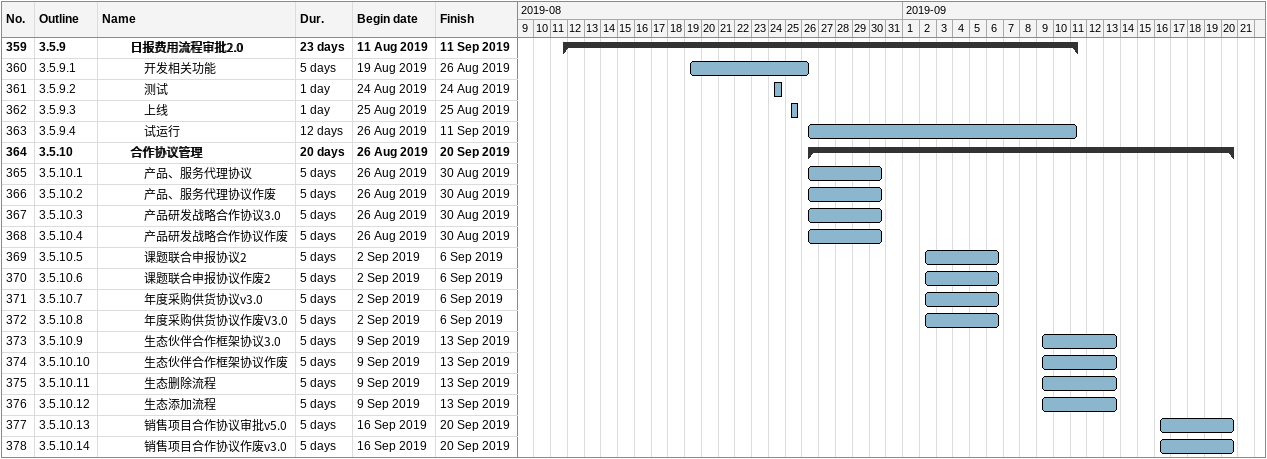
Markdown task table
| ID | WBS | Task | Duration | Start | Finish |
|---|---|---|---|---|---|
| 359 | 3.5.9 | **日报费用流程审批2.0** | 23d | 2019-08-11 | 2019-09-11 |
| 360 | 3.5.9.1 | 开发相关功能 | 5d | 2019-08-19 | 2019-08-26 |
| 361 | 3.5.9.2 | 测试 | 1d | 2019-08-24 | 2019-08-24 |
| 362 | 3.5.9.3 | 上线 | 1d | 2019-08-25 | 2019-08-25 |
| 363 | 3.5.9.4 | 试运行 | 12d | 2019-08-26 | 2019-09-11 |
| 364 | 3.5.10 | **合作协议管理** | 20d | 2019-08-26 | 2019-09-20 |
| 365 | 3.5.10.1 | 产品、服务代理协议 | 5d | 2019-08-26 | 2019-08-30 |
| 366 | 3.5.10.2 | 产品、服务代理协议作废 | 5d | 2019-08-26 | 2019-08-30 |
| 367 | 3.5.10.3 | 产品研发战略合作协议3.0 | 5d | 2019-08-26 | 2019-08-30 |
| 368 | 3.5.10.4 | 产品研发战略合作协议作废 | 5d | 2019-08-26 | 2019-08-30 |
| 369 | 3.5.10.5 | 课题联合申报协议2 | 5d | 2019-09-02 | 2019-09-06 |
| 370 | 3.5.10.6 | 课题联合申报协议作废2 | 5d | 2019-09-02 | 2019-09-06 |
| 371 | 3.5.10.7 | 年度采购供货协议v3.0 | 5d | 2019-09-02 | 2019-09-06 |
| 372 | 3.5.10.8 | 年度采购供货协议作废V3.0 | 5d | 2019-09-02 | 2019-09-06 |
| 373 | 3.5.10.9 | 生态伙伴合作框架协议3.0 | 5d | 2019-09-09 | 2019-09-13 |
| 374 | 3.5.10.10 | 生态伙伴合作框架协议作废 | 5d | 2019-09-09 | 2019-09-13 |
| 375 | 3.5.10.11 | 生态删除流程 | 5d | 2019-09-09 | 2019-09-13 |
| 376 | 3.5.10.12 | 生态添加流程 | 5d | 2019-09-09 | 2019-09-13 |
| 377 | 3.5.10.13 | 销售项目合作协议审批v5.0 | 5d | 2019-09-16 | 2019-09-20 |
| 378 | 3.5.10.14 | 销售项目合作协议作废v3.0 | 5d | 2019-09-16 | 2019-09-20 |
